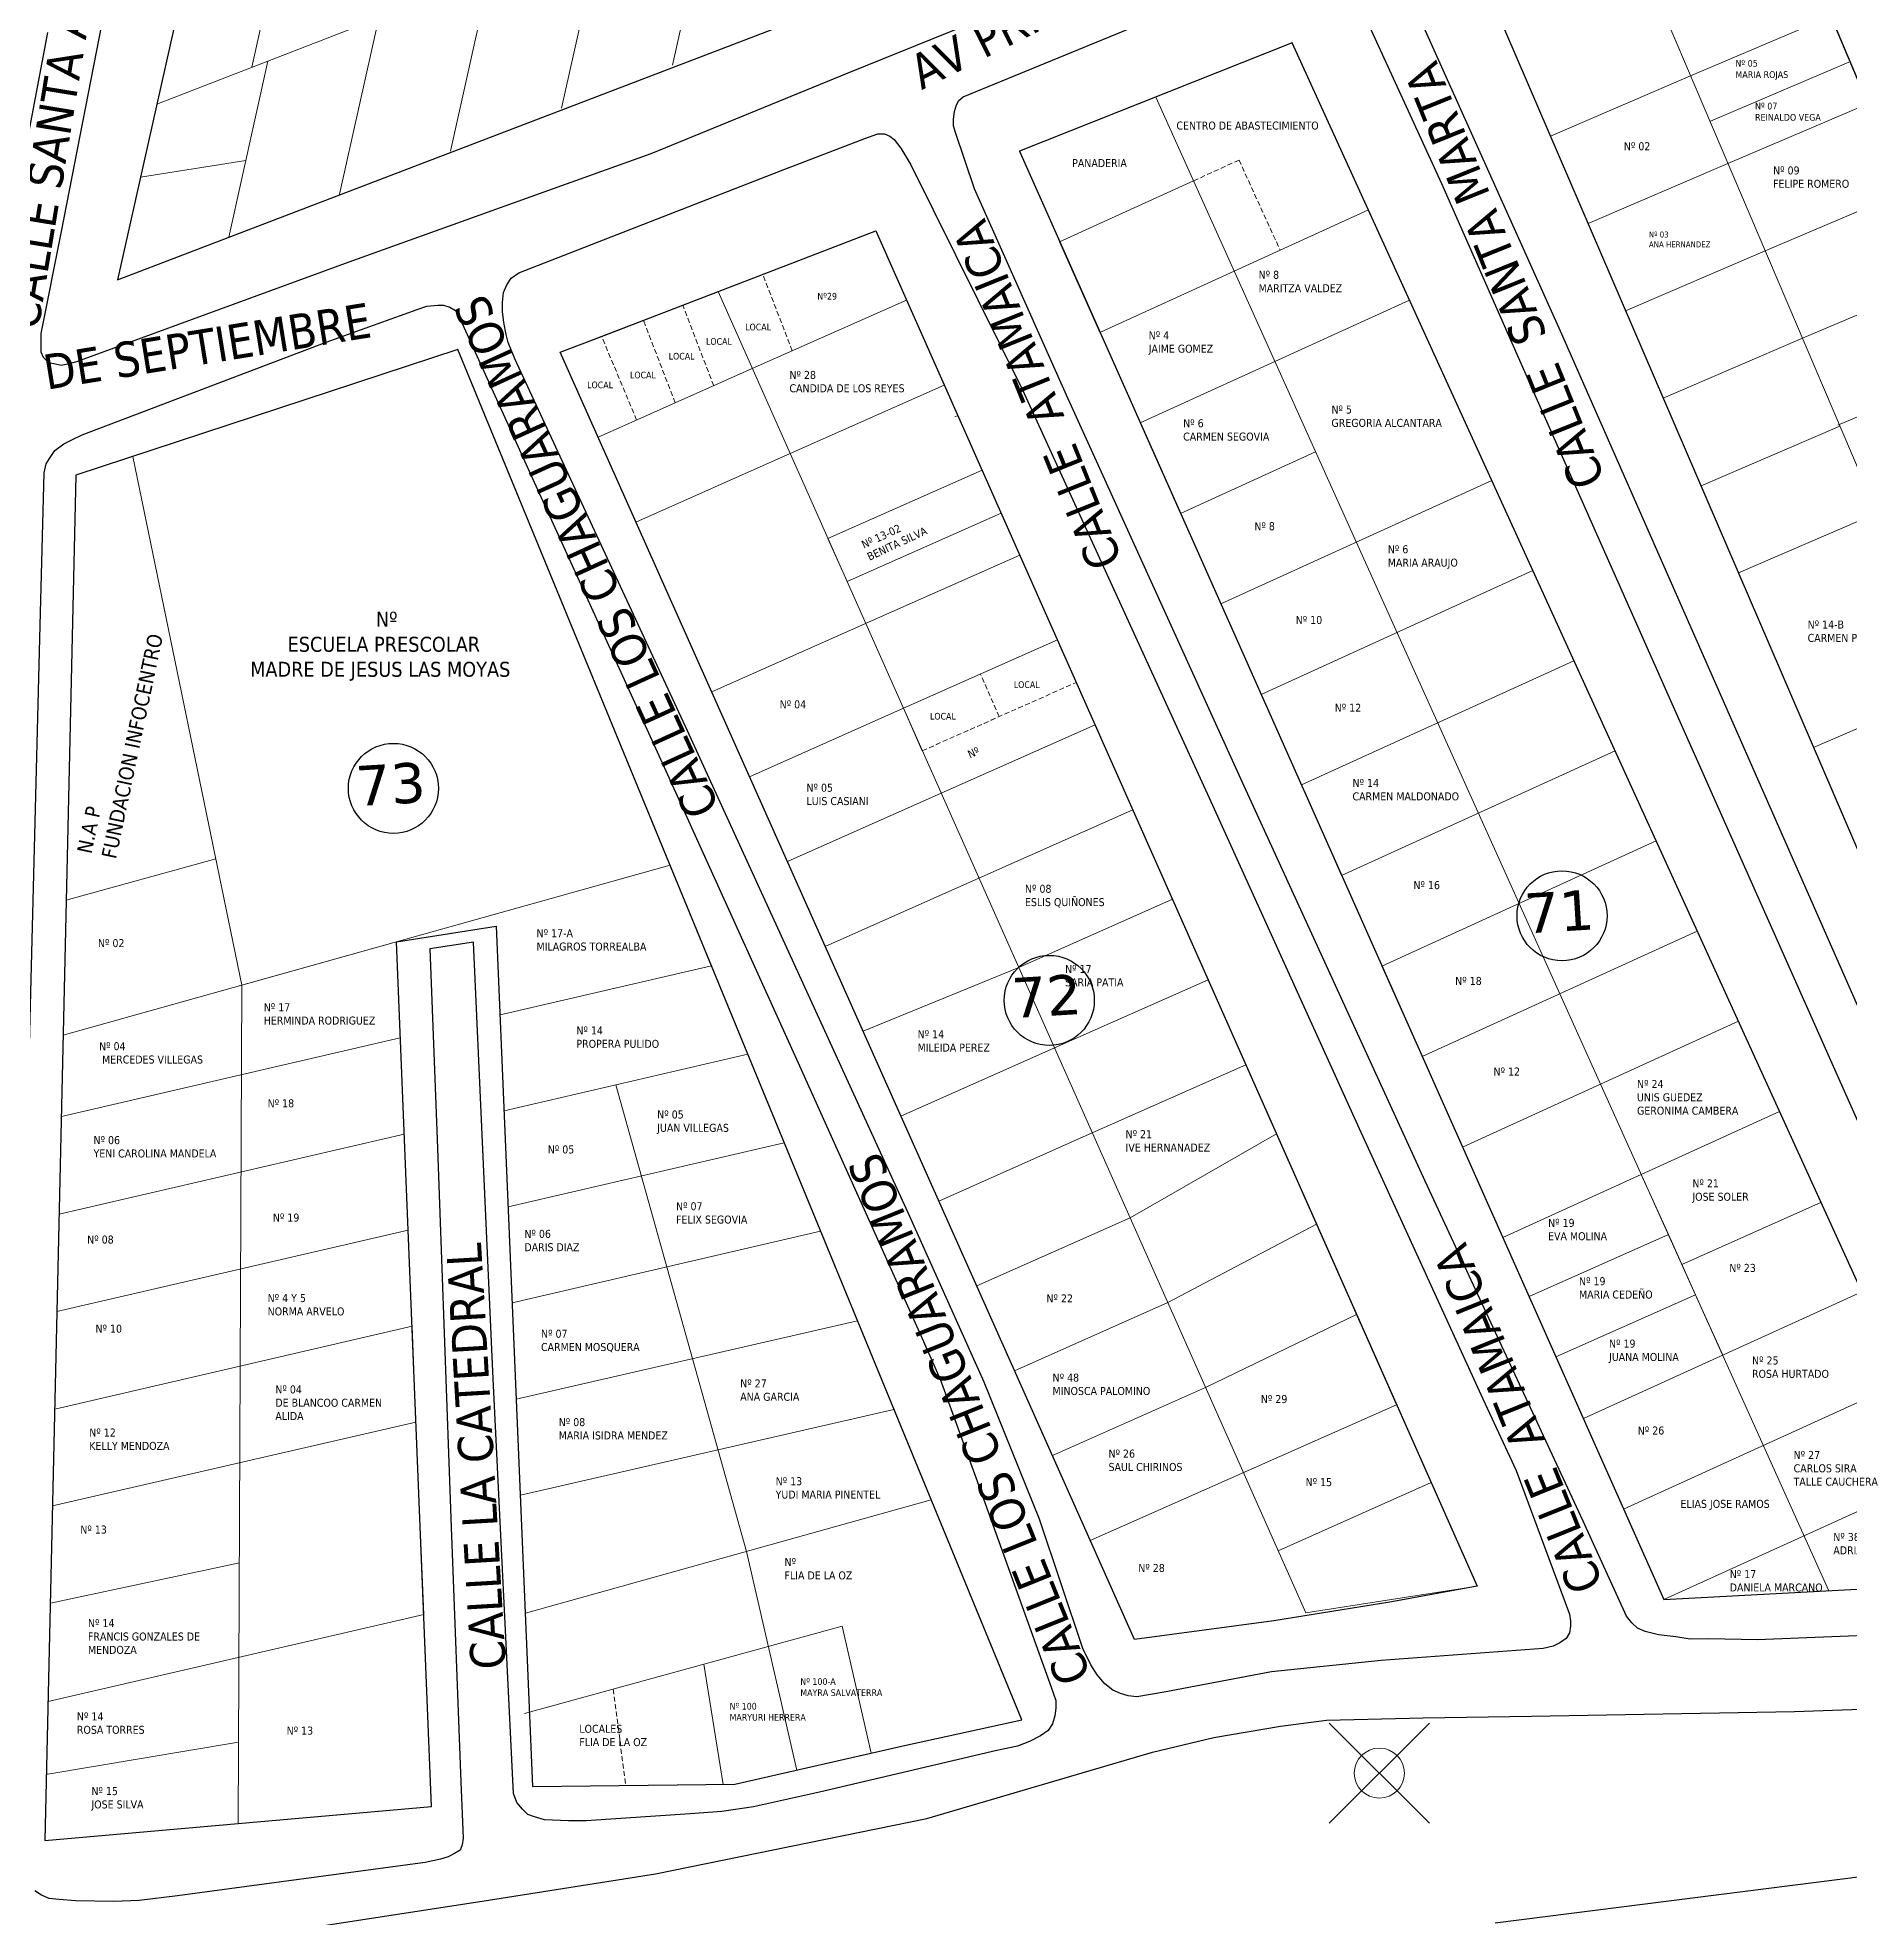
# Model space of a CAD drawing. Header units: metres. Extents: x 2 to 659295185, y -28 to 1124222152.
# Drawn here: x 657511.4 to 657692.5, y 1122568.8 to 1122756.8 of the extents above; entities that cross this region are included whole.
import ezdxf

# ---------------------------------------------------------------- set-up
doc = ezdxf.new("R2010")
doc.units = ezdxf.units.M
doc.header["$MEASUREMENT"] = 0
doc.header["$PDMODE"] = 35
doc.header["$PDSIZE"] = 5
doc.linetypes.add('CCSM_C1_CUERPO CK$0$DASHED', pattern=[0.75, 0.5, -0.25])
doc.linetypes.add('CCSM_C1_CUERPO EL$0$DASHED', pattern=[0.75, 0.5, -0.25])
for name, color, linetype in [('CALLES', 1, 'CONTINUOUS'), ('CERCA', 7, 'CONTINUOUS'), ('Cota', 3, 'CONTINUOUS'), ('MANZANA', 30, 'CONTINUOUS'), ('Numero de manzana', 6, 'CONTINUOUS'), ('Parcelas', 140, 'CONTINUOUS'), ('PUNTO', 3, 'CONTINUOUS')]:
    doc.layers.add(name, color=color, linetype=linetype)
doc.styles.add('ROMAN', font='verdana.ttf')
doc.styles.get("Standard").update_dxf_attribs({"font": 'tahoma.ttf'})

msp = doc.modelspace()

# ---------------------------------------------------------------- linework, layer by layer
at = {"layer": 'CERCA', "lineweight": 0}
for p, q in [((657523.2849, 1122750.1185), (657734.6421, 1122832.1394)), ((657532.794, 1122753.8087), (657536.7069, 1122771.4326)), ((657574.8447, 1122754.0261), (657578.7545, 1122771.6445)), ((657563.7507, 1122749.7209), (657567.6606, 1122767.3393)), ((657552.6568, 1122745.4157), (657556.5667, 1122763.0341)), ((657541.5629, 1122741.1105), (657545.4727, 1122758.7289)), ((657530.4689, 1122736.8053), (657534.3788, 1122754.4237)), ((657521.6494, 1122742.8089), (657532.1815, 1122744.4789))]:
    msp.add_line(p, q, dxfattribs=at)
at = {"layer": 'MANZANA', "lineweight": -2}
for p, q in [((657513.7669, 1122737.3901), (657519.2339, 1122765.5043)), ((657619.3962, 1122764.1746), (657592.3745, 1122753.2168)), ((657619.3962, 1122764.1746), (657592.3745, 1122753.2168)), ((657603.894, 1122750.8373), (657638.8894, 1122765.2544)), ((657603.894, 1122750.8373), (657638.8894, 1122765.2544)), ((657642.4103, 1122762.5049), (657651.7034, 1122742.1991)), ((657642.4103, 1122762.5049), (657651.7034, 1122742.1991)), ((657663.6021, 1122727.4321), (657647.8938, 1122762.425)), ((657663.6021, 1122727.4321), (657647.8938, 1122762.425)), ((657512.3651, 1122757.286), (657510.2212, 1122745.9983)), ((657592.3745, 1122753.2168), (657572.6835, 1122745.1685)), ((657592.3745, 1122753.2168), (657572.6835, 1122745.1685)), ((657603.457, 1122750.4974), (657603.894, 1122750.8373)), ((657603.457, 1122750.4974), (657603.894, 1122750.8373)), ((657602.9127, 1122748.6178), (657603.0199, 1122749.3976)), ((657602.9127, 1122748.6178), (657603.0199, 1122749.3976)), ((657603.0199, 1122749.3976), (657603.2343, 1122750.0575)), ((657603.0199, 1122749.3976), (657603.2343, 1122750.0575)), ((657603.2343, 1122750.0575), (657603.457, 1122750.4974)), ((657603.2343, 1122750.0575), (657603.457, 1122750.4974)), ((657594.0485, 1122746.6982), (657595.3595, 1122747.1481)), ((657594.0485, 1122746.6982), (657595.3595, 1122747.1481)), ((657595.3595, 1122747.1481), (657596.0192, 1122747.1481)), ((657595.3595, 1122747.1481), (657596.0192, 1122747.1481)), ((657596.0192, 1122747.1481), (657596.5634, 1122746.9281)), ((657596.0192, 1122747.1481), (657596.5634, 1122746.9281)), ((657596.5634, 1122746.9281), (657597.0087, 1122746.5982)), ((657596.5634, 1122746.9281), (657597.0087, 1122746.5982)), ((657602.921, 1122747.9579), (657602.9127, 1122748.6178)), ((657602.921, 1122747.9579), (657602.9127, 1122748.6178)), ((657603.1436, 1122747.298), (657602.921, 1122747.9579)), ((657603.1436, 1122747.298), (657602.921, 1122747.9579)), ((657605.0237, 1122741.6592), (657603.1436, 1122747.298)), ((657605.0237, 1122741.6592), (657603.1436, 1122747.298)), ((657572.6835, 1122745.1685), (657560.2158, 1122740.6894)), ((657572.6835, 1122745.1685), (657560.2158, 1122740.6894)), ((657585.6212, 1122743.4588), (657594.0485, 1122746.6982)), ((657585.6212, 1122743.4588), (657594.0485, 1122746.6982)), ((657597.0087, 1122746.5982), (657597.6684, 1122745.7184)), ((657597.0087, 1122746.5982), (657597.6684, 1122745.7184)), ((657597.6684, 1122745.7184), (657598.6579, 1122744.0687)), ((657597.6684, 1122745.7184), (657598.6579, 1122744.0687)), ((657559.4819, 1122733.2709), (657585.6212, 1122743.4588)), ((657559.4819, 1122733.2709), (657585.6212, 1122743.4588)), ((657598.6579, 1122744.0687), (657609.831, 1122721.5533)), ((657598.6579, 1122744.0687), (657609.831, 1122721.5533)), ((657614.2178, 1122721.0234), (657605.0237, 1122741.6592)), ((657614.2178, 1122721.0234), (657605.0237, 1122741.6592)), ((657651.7034, 1122742.1991), (657661.0047, 1122721.1134)), ((657651.7034, 1122742.1991), (657661.0047, 1122721.1134)), ((657560.2158, 1122740.6894), (657542.4872, 1122734.3107)), ((657560.2158, 1122740.6894), (657542.4872, 1122734.3107)), ((657511.7302, 1122727.2021), (657513.7669, 1122737.3901)), ((657511.7302, 1122727.2021), (657513.7669, 1122737.3901)), ((657542.4872, 1122734.3107), (657515.2512, 1122724.3427)), ((657542.4872, 1122734.3107), (657515.2512, 1122724.3427)), ((657557.9564, 1122731.2813), (657558.278, 1122732.0511)), ((657557.9564, 1122731.2813), (657558.278, 1122732.0511)), ((657558.278, 1122732.0511), (657558.715, 1122732.721)), ((657558.278, 1122732.0511), (657558.715, 1122732.721)), ((657558.715, 1122732.721), (657559.4819, 1122733.2709)), ((657558.715, 1122732.721), (657559.4819, 1122733.2709)), ((657549.3065, 1122729.5816), (657550.2878, 1122729.9116)), ((657549.3065, 1122729.5816), (657550.2878, 1122729.9116)), ((657550.2878, 1122729.9116), (657551.3845, 1122730.0315)), ((657550.2878, 1122729.9116), (657551.3845, 1122730.0315)), ((657551.3845, 1122730.0315), (657551.9369, 1122730.0315)), ((657551.3845, 1122730.0315), (657551.9369, 1122730.0315)), ((657551.9369, 1122730.0315), (657552.5883, 1122729.8116)), ((657551.9369, 1122730.0315), (657552.5883, 1122729.8116)), ((657557.8492, 1122730.2815), (657557.9564, 1122731.2813)), ((657557.8492, 1122730.2815), (657557.9564, 1122731.2813)), ((657557.8574, 1122729.4017), (657557.8492, 1122730.2815)), ((657557.8574, 1122729.4017), (657557.8492, 1122730.2815)), ((657540.2278, 1122726.3323), (657549.3065, 1122729.5816)), ((657540.2278, 1122726.3323), (657549.3065, 1122729.5816)), ((657552.5883, 1122729.8116), (657553.1408, 1122729.4817)), ((657552.5883, 1122729.8116), (657553.1408, 1122729.4817)), ((657553.1408, 1122729.4817), (657553.4707, 1122728.9318)), ((657553.1408, 1122729.4817), (657553.4707, 1122728.9318)), ((657553.4707, 1122728.9318), (657561.3289, 1122711.6053)), ((657553.4707, 1122728.9318), (657561.3289, 1122711.6053)), ((657557.9646, 1122728.2919), (657557.8574, 1122729.4017)), ((657557.9646, 1122728.2919), (657557.8574, 1122729.4017)), ((657558.1955, 1122727.0722), (657557.9646, 1122728.2919)), ((657558.1955, 1122727.0722), (657557.9646, 1122728.2919)), ((657511.7384, 1122725.9824), (657511.7302, 1122727.2021)), ((657511.7384, 1122725.9824), (657511.7302, 1122727.2021)), ((657515.8284, 1122717.0442), (657540.2278, 1122726.3323)), ((657515.8284, 1122717.0442), (657540.2278, 1122726.3323)), ((657558.4182, 1122726.3023), (657558.1955, 1122727.0722)), ((657558.4182, 1122726.3023), (657558.1955, 1122727.0722)), ((657559.0778, 1122724.6426), (657558.4182, 1122726.3023)), ((657559.0778, 1122724.6426), (657558.4182, 1122726.3023)), ((657686.2947, 1122675.8826), (657663.6021, 1122727.4321)), ((657686.2947, 1122675.8826), (657663.6021, 1122727.4321)), ((657511.7384, 1122725.3225), (657511.7384, 1122725.9824)), ((657511.7384, 1122725.3225), (657511.7384, 1122725.9824)), ((657511.9611, 1122724.7726), (657511.7384, 1122725.3225)), ((657511.9611, 1122724.7726), (657511.7384, 1122725.3225)), ((657512.2909, 1122724.4427), (657511.9611, 1122724.7726)), ((657512.2909, 1122724.4427), (657511.9611, 1122724.7726)), ((657512.6207, 1122724.2227), (657512.2909, 1122724.4427)), ((657512.6207, 1122724.2227), (657512.2909, 1122724.4427)), ((657515.2512, 1122724.3427), (657514.3771, 1122724.1128)), ((657515.2512, 1122724.3427), (657514.3771, 1122724.1128)), ((657576.3364, 1122687.4502), (657559.0778, 1122724.6426)), ((657576.3364, 1122687.4502), (657559.0778, 1122724.6426)), ((657513.165, 1122724.1128), (657512.6207, 1122724.2227)), ((657513.165, 1122724.1128), (657512.6207, 1122724.2227)), ((657513.7174, 1122724.0028), (657513.165, 1122724.1128)), ((657513.7174, 1122724.0028), (657513.165, 1122724.1128)), ((657514.3771, 1122724.1128), (657513.7174, 1122724.0028)), ((657514.3771, 1122724.1128), (657513.7174, 1122724.0028)), ((657609.831, 1122721.5533), (657628.6398, 1122680.3817)), ((657609.831, 1122721.5533), (657628.6398, 1122680.3817)), ((657631.8062, 1122682.2813), (657614.2178, 1122721.0234)), ((657631.8062, 1122682.2813), (657614.2178, 1122721.0234)), ((657661.0047, 1122721.1134), (657675.2783, 1122688.9999)), ((657661.0047, 1122721.1134), (657675.2783, 1122688.9999)), ((657514.8471, 1122716.5943), (657515.8284, 1122717.0442)), ((657514.8471, 1122716.5943), (657515.8284, 1122717.0442)), ((657512.5548, 1122714.7047), (657513.099, 1122715.4845)), ((657512.5548, 1122714.7047), (657513.099, 1122715.4845)), ((657513.099, 1122715.4845), (657513.9731, 1122716.1544)), ((657513.099, 1122715.4845), (657513.9731, 1122716.1544)), ((657513.9731, 1122716.1544), (657514.8471, 1122716.5943)), ((657513.9731, 1122716.1544), (657514.8471, 1122716.5943)), ((657511.6395, 1122698.0081), (657512.0105, 1122713.265)), ((657511.6395, 1122698.0081), (657512.0105, 1122713.265)), ((657512.0105, 1122713.265), (657512.2249, 1122714.1548)), ((657512.0105, 1122713.265), (657512.2249, 1122714.1548)), ((657512.2249, 1122714.1548), (657512.5548, 1122714.7047)), ((657512.2249, 1122714.1548), (657512.5548, 1122714.7047)), ((657561.3289, 1122711.6053), (657574.1677, 1122683.461)), ((657561.3289, 1122711.6053), (657574.1677, 1122683.461)), ((657510.518, 1122654.7569), (657511.6395, 1122698.0081)), ((657510.518, 1122654.7569), (657511.6395, 1122698.0081)), ((657675.2783, 1122688.9999), (657693.4356, 1122648.1582)), ((657675.2783, 1122688.9999), (657693.4356, 1122648.1582)), ((657598.5754, 1122638.8901), (657576.3364, 1122687.4502)), ((657598.5754, 1122638.8901), (657576.3364, 1122687.4502)), ((657574.1677, 1122683.461), (657587.2209, 1122654.6469)), ((657574.1677, 1122683.461), (657587.2209, 1122654.6469)), ((657650.0625, 1122642.4294), (657631.8062, 1122682.2813)), ((657650.0625, 1122642.4294), (657631.8062, 1122682.2813)), ((657628.6398, 1122680.3817), (657643.4658, 1122647.7083)), ((657628.6398, 1122680.3817), (657643.4658, 1122647.7083)), ((657709.7624, 1122622.5634), (657686.2947, 1122675.8826)), ((657709.7624, 1122622.5634), (657686.2947, 1122675.8826)), ((657554.9549, 1122666.3445), (657550.5764, 1122665.6547)), ((657554.9549, 1122666.3445), (657550.5764, 1122665.6547)), ((657556.9009, 1122622.6634), (657554.9549, 1122666.3445)), ((657556.9009, 1122622.6634), (657554.9549, 1122666.3445)), ((657550.5764, 1122665.6547), (657551.3185, 1122646.6385)), ((657550.5764, 1122665.6547), (657551.3185, 1122646.6385)), ((657587.2209, 1122654.6469), (657599.4, 1122627.6124)), ((657587.2209, 1122654.6469), (657599.4, 1122627.6124)), ((657643.4658, 1122647.7083), (657655.8593, 1122620.6738)), ((657643.4658, 1122647.7083), (657655.8593, 1122620.6738)), ((657551.3185, 1122646.6385), (657552.6955, 1122607.8264)), ((657551.3185, 1122646.6385), (657552.6955, 1122607.8264)), ((657665.8862, 1122608.4363), (657650.0625, 1122642.4294)), ((657665.8862, 1122608.4363), (657650.0625, 1122642.4294)), ((657605.9967, 1122622.3235), (657598.5754, 1122638.8901)), ((657605.9967, 1122622.3235), (657598.5754, 1122638.8901)), ((657599.4, 1122627.6124), (657601.6099, 1122622.6434)), ((657599.4, 1122627.6124), (657601.6099, 1122622.6434)), ((657558.9459, 1122581.2018), (657556.9009, 1122622.6634)), ((657558.9459, 1122581.2018), (657556.9009, 1122622.6634)), ((657601.6099, 1122622.6434), (657605.1556, 1122612.8154)), ((657601.6099, 1122622.6434), (657605.1556, 1122612.8154)), ((657611.5296, 1122608.6363), (657605.9967, 1122622.3235)), ((657611.5296, 1122608.6363), (657605.9967, 1122622.3235)), ((657655.8593, 1122620.6738), (657659.1824, 1122613.4953)), ((657655.8593, 1122620.6738), (657659.1824, 1122613.4953)), ((657659.1824, 1122613.4953), (657664.5009, 1122599.1382)), ((657659.1824, 1122613.4953), (657664.5009, 1122599.1382)), ((657605.1556, 1122612.8154), (657612.7006, 1122591.8297)), ((657605.1556, 1122612.8154), (657612.7006, 1122591.8297)), ((657552.6955, 1122607.8264), (657553.685, 1122582.3916)), ((657552.6955, 1122607.8264), (657553.685, 1122582.3916)), ((657615.867, 1122595.7189), (657611.5296, 1122608.6363)), ((657615.867, 1122595.7189), (657611.5296, 1122608.6363)), ((657670.1988, 1122598.9482), (657665.8862, 1122608.4363)), ((657670.1988, 1122598.9482), (657665.8862, 1122608.4363)), ((657664.5009, 1122599.1382), (657664.6164, 1122598.4783)), ((657664.5009, 1122599.1382), (657664.6164, 1122598.4783)), ((657664.6164, 1122598.4783), (657664.6164, 1122597.9284)), ((657664.6164, 1122598.4783), (657664.6164, 1122597.9284)), ((657670.7513, 1122598.2784), (657670.1988, 1122598.9482)), ((657670.7513, 1122598.2784), (657670.1988, 1122598.9482)), ((657664.1876, 1122596.7087), (657663.5279, 1122596.2588)), ((657664.1876, 1122596.7087), (657663.5279, 1122596.2588)), ((657664.5092, 1122597.2586), (657664.1876, 1122596.7087)), ((657664.5092, 1122597.2586), (657664.1876, 1122596.7087)), ((657664.6164, 1122597.9284), (657664.5092, 1122597.2586)), ((657664.6164, 1122597.9284), (657664.5092, 1122597.2586)), ((657671.3038, 1122597.7285), (657670.7513, 1122598.2784)), ((657671.3038, 1122597.7285), (657670.7513, 1122598.2784)), ((657672.0706, 1122597.4085), (657671.3038, 1122597.7285)), ((657672.0706, 1122597.4085), (657671.3038, 1122597.7285)), ((657673.39, 1122597.0786), (657672.0706, 1122597.4085)), ((657673.39, 1122597.0786), (657672.0706, 1122597.4085)), ((657675.1381, 1122596.8687), (657673.39, 1122597.0786)), ((657675.1381, 1122596.8687), (657673.39, 1122597.0786)), ((657676.5646, 1122596.6487), (657675.1381, 1122596.8687)), ((657676.5646, 1122596.6487), (657675.1381, 1122596.8687)), ((657678.4282, 1122596.6587), (657676.5646, 1122596.6487)), ((657678.4282, 1122596.6587), (657676.5646, 1122596.6487)), ((657683.252, 1122596.5687), (657678.4282, 1122596.6587)), ((657683.252, 1122596.5687), (657678.4282, 1122596.6587)), ((657708.1215, 1122597.5685), (657683.252, 1122596.5687)), ((657708.1215, 1122597.5685), (657683.252, 1122596.5687)), ((657616.6421, 1122594.0592), (657615.867, 1122595.7189)), ((657616.6421, 1122594.0592), (657615.867, 1122595.7189)), ((657661.887, 1122595.6989), (657645.6757, 1122594.5191)), ((657661.887, 1122595.6989), (657645.6757, 1122594.5191)), ((657662.8765, 1122595.9288), (657661.887, 1122595.6989)), ((657662.8765, 1122595.9288), (657661.887, 1122595.6989)), ((657663.5279, 1122596.2588), (657662.8765, 1122595.9288)), ((657663.5279, 1122596.2588), (657662.8765, 1122595.9288)), ((657617.3017, 1122593.0694), (657616.6421, 1122594.0592)), ((657617.3017, 1122593.0694), (657616.6421, 1122594.0592)), ((657618.0686, 1122592.1896), (657617.3017, 1122593.0694)), ((657618.0686, 1122592.1896), (657617.3017, 1122593.0694)), ((657634.7252, 1122593.3694), (657623.9891, 1122591.3298)), ((657634.7252, 1122593.3694), (657623.9891, 1122591.3298)), ((657645.6757, 1122594.5191), (657634.7252, 1122593.3694)), ((657645.6757, 1122594.5191), (657634.7252, 1122593.3694)), ((657612.7006, 1122591.8297), (657613.1458, 1122590.5099)), ((657612.7006, 1122591.8297), (657613.1458, 1122590.5099)), ((657618.8437, 1122591.5297), (657618.0686, 1122592.1896)), ((657618.8437, 1122591.5297), (657618.0686, 1122592.1896)), ((657619.6106, 1122591.1998), (657618.8437, 1122591.5297)), ((657619.6106, 1122591.1998), (657618.8437, 1122591.5297)), ((657620.3774, 1122590.9799), (657619.6106, 1122591.1998)), ((657620.3774, 1122590.9799), (657619.6106, 1122591.1998)), ((657621.2515, 1122590.8799), (657620.3774, 1122590.9799)), ((657621.2515, 1122590.8799), (657620.3774, 1122590.9799)), ((657623.9891, 1122591.3298), (657621.2515, 1122590.8799)), ((657623.9891, 1122591.3298), (657621.2515, 1122590.8799)), ((657687.0121, 1122589.4002), (657727.1116, 1122590.7899)), ((657687.0121, 1122589.4002), (657727.1116, 1122590.7899)), ((657613.0469, 1122588.9603), (657612.8325, 1122588.1804)), ((657613.0469, 1122588.9603), (657612.8325, 1122588.1804)), ((657613.1541, 1122589.7301), (657613.0469, 1122588.9603)), ((657613.1541, 1122589.7301), (657613.0469, 1122588.9603)), ((657613.1458, 1122590.5099), (657613.1541, 1122589.7301)), ((657613.1458, 1122590.5099), (657613.1541, 1122589.7301)), ((657649.8646, 1122588.7903), (657660.7161, 1122588.9503)), ((657649.8646, 1122588.7903), (657660.7161, 1122588.9503)), ((657660.7161, 1122588.9503), (657687.0121, 1122589.4002)), ((657660.7161, 1122588.9503), (657687.0121, 1122589.4002)), ((657612.3955, 1122587.5206), (657611.6286, 1122586.9607)), ((657612.3955, 1122587.5206), (657611.6286, 1122586.9607)), ((657612.8325, 1122588.1804), (657612.3955, 1122587.5206)), ((657612.8325, 1122588.1804), (657612.3955, 1122587.5206)), ((657628.9449, 1122586.8207), (657635.624, 1122587.9505)), ((657628.9449, 1122586.8207), (657635.624, 1122587.9505)), ((657635.624, 1122587.9505), (657640.2252, 1122588.5304)), ((657635.624, 1122587.9505), (657640.2252, 1122588.5304)), ((657640.2252, 1122588.5304), (657649.8646, 1122588.7903)), ((657640.2252, 1122588.5304), (657649.8646, 1122588.7903)), ((657607.25, 1122585.501), (657589.5215, 1122581.3318)), ((657607.25, 1122585.501), (657589.5215, 1122581.3318)), ((657600.2741, 1122578.7223), (657622.81, 1122585.351)), ((657600.2741, 1122578.7223), (657622.81, 1122585.351)), ((657609.3362, 1122585.9509), (657607.25, 1122585.501)), ((657609.3362, 1122585.9509), (657607.25, 1122585.501)), ((657610.5401, 1122586.4008), (657609.3362, 1122585.9509)), ((657610.5401, 1122586.4008), (657609.3362, 1122585.9509)), ((657611.6286, 1122586.9607), (657610.5401, 1122586.4008)), ((657611.6286, 1122586.9607), (657610.5401, 1122586.4008)), ((657622.81, 1122585.351), (657628.9449, 1122586.8207)), ((657622.81, 1122585.351), (657628.9449, 1122586.8207)), ((657553.685, 1122582.3916), (657553.9242, 1122576.7527)), ((657553.685, 1122582.3916), (657553.9242, 1122576.7527)), ((657559.284, 1122580.312), (657558.9459, 1122581.2018)), ((657559.284, 1122580.312), (657558.9459, 1122581.2018)), ((657559.8282, 1122579.6522), (657559.284, 1122580.312)), ((657559.8282, 1122579.6522), (657559.284, 1122580.312)), ((657560.3807, 1122579.1023), (657559.8282, 1122579.6522)), ((657560.3807, 1122579.1023), (657559.8282, 1122579.6522)), ((657582.9495, 1122579.8621), (657579.7749, 1122579.4122)), ((657582.9495, 1122579.8621), (657579.7749, 1122579.4122)), ((657589.5215, 1122581.3318), (657582.9495, 1122579.8621)), ((657589.5215, 1122581.3318), (657582.9495, 1122579.8621)), ((657561.0403, 1122578.8823), (657560.3807, 1122579.1023)), ((657561.0403, 1122578.8823), (657560.3807, 1122579.1023)), ((657562.0298, 1122578.5624), (657561.0403, 1122578.8823)), ((657562.0298, 1122578.5624), (657561.0403, 1122578.8823)), ((657564.4376, 1122578.4624), (657562.0298, 1122578.5624)), ((657564.4376, 1122578.4624), (657562.0298, 1122578.5624)), ((657566.194, 1122578.4624), (657564.4376, 1122578.4624)), ((657566.194, 1122578.4624), (657564.4376, 1122578.4624)), ((657576.6002, 1122579.1723), (657566.194, 1122578.4624)), ((657576.6002, 1122579.1723), (657566.194, 1122578.4624)), ((657573.1205, 1122573.1835), (657600.2741, 1122578.7223)), ((657573.1205, 1122573.1835), (657600.2741, 1122578.7223)), ((657579.7749, 1122579.4122), (657576.6002, 1122579.1723)), ((657579.7749, 1122579.4122), (657576.6002, 1122579.1723)), ((657553.817, 1122576.0929), (657553.6026, 1122575.533)), ((657553.817, 1122576.0929), (657553.6026, 1122575.533)), ((657553.9242, 1122576.7527), (657553.817, 1122576.0929)), ((657553.9242, 1122576.7527), (657553.817, 1122576.0929)), ((657550.1063, 1122574.3032), (657525.3523, 1122570.9839)), ((657550.1063, 1122574.3032), (657525.3523, 1122570.9839)), ((657551.6318, 1122574.6432), (657550.1063, 1122574.3032)), ((657551.6318, 1122574.6432), (657550.1063, 1122574.3032)), ((657552.3987, 1122574.8631), (657551.6318, 1122574.6432)), ((657552.3987, 1122574.8631), (657551.6318, 1122574.6432)), ((657553.0584, 1122575.2031), (657552.3987, 1122574.8631)), ((657553.0584, 1122575.2031), (657552.3987, 1122574.8631)), ((657553.6026, 1122575.533), (657553.0584, 1122575.2031)), ((657553.6026, 1122575.533), (657553.0584, 1122575.2031)), ((657555.8207, 1122570.454), (657573.1205, 1122573.1835)), ((657701.3269, 1122573.8633), (657657.0797, 1122568.2545)), ((657511.7632, 1122571.0339), (657511.1035, 1122571.4738)), ((657512.53, 1122570.704), (657511.7632, 1122571.0339)), ((657513.5195, 1122570.604), (657512.53, 1122570.704)), ((657515.1605, 1122570.494), (657513.5195, 1122570.604)), ((657513.5525, 1122563.9654), (657555.8207, 1122570.454)), ((657519.003, 1122570.404), (657515.1605, 1122570.494)), ((657521.518, 1122570.524), (657519.003, 1122570.404)), ((657525.3523, 1122570.9839), (657521.518, 1122570.524))]:
    msp.add_line(p, q, dxfattribs=at)
at = {"layer": 'Numero de manzana', "lineweight": -2}
for centre in [(657546.9363, 1122681.7092), (657663.7602, 1122668.9681), (657612.5037, 1122660.5114)]:
    msp.add_circle(centre, 4.5001, dxfattribs=at)
at = {"layer": 'Parcelas', "lineweight": 0}
for p, q in [((657749.7568, 1122618.8171), (657683.2622, 1122776.4307)), ((657740.2067, 1122603.7073), (657669.1313, 1122770.5076)), ((657690.6505, 1122758.9181), (657676.6177, 1122752.9386)), ((657636.7824, 1122756.2634), (657701.9384, 1122613.3569)), ((657692.4276, 1122754.3095), (657678.6141, 1122748.4234)), ((657676.6177, 1122752.9386), (657662.6069, 1122746.9091)), ((657609.5103, 1122745.4034), (657623.1464, 1122750.8334)), ((657690.4468, 1122601.4816), (657623.1464, 1122750.8334)), ((657694.3446, 1122750.1618), (657680.3431, 1122744.1956)), ((657609.5103, 1122745.4034), (657673.9455, 1122600.5939)), ((657680.3431, 1122744.1956), (657666.3636, 1122738.1796)), ((657613.5375, 1122736.3528), (657626.9217, 1122742.4551)), ((657626.9217, 1122742.4551), (657622.4603, 1122740.421)), ((657666.3636, 1122738.1796), (657664.6836, 1122742.0835)), ((657698.0388, 1122741.4055), (657684.0686, 1122735.4526)), ((657644.4069, 1122739.5405), (657617.5647, 1122727.3022)), ((657622.4603, 1122740.421), (657617.9989, 1122738.3869)), ((657648.5163, 1122730.5274), (657644.4069, 1122739.5405)), ((657647.2239, 1122620.0859), (657595.1717, 1122737.4457)), ((657617.9989, 1122738.3869), (657613.5375, 1122736.3528)), ((657617.5647, 1122727.3022), (657613.5375, 1122736.3528)), ((657684.0686, 1122735.4526), (657670.1203, 1122729.4501)), ((657701.7329, 1122732.6492), (657687.7941, 1122726.7097)), ((657563.6121, 1122725.3077), (657579.3919, 1122731.3767)), ((657638.1448, 1122599.2766), (657579.3919, 1122731.3767)), ((657582.8154, 1122723.6792), (657598.2428, 1122730.5216)), ((657621.5919, 1122718.2516), (657648.5163, 1122730.5274)), ((657687.7941, 1122726.7097), (657673.877, 1122720.7206)), ((657563.6121, 1122725.3077), (657616.6048, 1122606.5056)), ((657616.6048, 1122606.5056), (657563.6121, 1122725.3077)), ((657567.3973, 1122716.8218), (657582.8154, 1122723.6792)), ((657705.1462, 1122723.9066), (657691.3326, 1122718.0205)), ((657586.5914, 1122715.1892), (657602.01, 1122722.0278)), ((657656.7351, 1122712.5011), (657652.6257, 1122721.5142)), ((657603.0723, 1122718.8523), (657603.3615, 1122718.9806)), ((657625.6191, 1122709.201), (657621.5919, 1122718.2516)), ((657691.5407, 1122717.917), (657677.6551, 1122711.9414)), ((657515.1974, 1122713.0219), (657520.8965, 1122714.898)), ((657520.8965, 1122714.898), (657531.7935, 1122662.0353)), ((657571.1825, 1122708.336), (657586.5914, 1122715.1892)), ((657639.1306, 1122715.3614), (657625.6191, 1122709.201)), ((657590.3745, 1122706.6834), (657605.7843, 1122713.5181)), ((657629.6463, 1122700.1504), (657656.7351, 1122712.5011)), ((657592.2845, 1122702.389), (657607.6898, 1122709.2217)), ((657695.245, 1122709.2237), (657681.3904, 1122703.2615)), ((657590.3745, 1122706.6834), (657592.2845, 1122702.389)), ((657594.1434, 1122698.2093), (657609.5445, 1122705.0401)), ((657660.8445, 1122703.488), (657633.6735, 1122691.0998)), ((657664.9539, 1122694.4749), (657660.8445, 1122703.488)), ((657681.3904, 1122703.2615), (657683.268, 1122698.8984)), ((657633.6735, 1122691.0998), (657629.6463, 1122700.1504)), ((657578.7529, 1122691.3642), (657594.1434, 1122698.2093)), ((657597.9194, 1122689.7194), (657613.3117, 1122696.5463)), ((657637.7007, 1122682.0492), (657664.9539, 1122694.4749)), ((657702.6959, 1122691.7378), (657688.9038, 1122685.8025)), ((657582.5381, 1122682.8784), (657597.9194, 1122689.7194)), ((657597.9194, 1122689.7194), (657599.8047, 1122685.4687)), ((657601.6954, 1122681.2294), (657617.079, 1122688.0524)), ((657669.0633, 1122685.4618), (657641.7279, 1122672.9986)), ((657673.1727, 1122676.4487), (657669.0633, 1122685.4618)), ((657586.3233, 1122674.3925), (657601.6954, 1122681.2294)), ((657641.7279, 1122672.9986), (657637.7007, 1122682.0492)), ((657605.4714, 1122672.7395), (657620.8462, 1122679.5586)), ((657645.7551, 1122663.9481), (657673.1727, 1122676.4487)), ((657513.929, 1122657.0332), (657574.5875, 1122674.0179)), ((657529.1929, 1122674.6515), (657514.2349, 1122670.5356)), ((657590.1085, 1122665.9066), (657605.4714, 1122672.7395)), ((657609.4428, 1122663.8102), (657624.8084, 1122670.6253)), ((657547.2318, 1122666.3581), (657513.929, 1122657.0332)), ((657547.2318, 1122666.3581), (657531.7935, 1122662.0353)), ((657547.2318, 1122666.3581), (657550.7522, 1122579.9037)), ((657547.623, 1122656.7521), (657547.2318, 1122666.3581)), ((657677.2821, 1122667.4356), (657649.7823, 1122654.8975)), ((657681.3915, 1122658.4225), (657677.2821, 1122667.4356)), ((657557.5979, 1122659.0686), (657578.7209, 1122663.9739)), ((657578.7209, 1122663.9739), (657582.3634, 1122655.1229)), ((657593.8937, 1122657.4208), (657609.4428, 1122663.8102)), ((657613.0234, 1122655.7595), (657628.3807, 1122662.5709)), ((657649.7823, 1122654.8975), (657645.7551, 1122663.9481)), ((657513.7444, 1122648.8845), (657547.623, 1122656.7521)), ((657653.8095, 1122645.8469), (657681.3915, 1122658.4225)), ((657582.3634, 1122655.1229), (657558.0036, 1122649.4659)), ((657597.6789, 1122648.9349), (657613.0234, 1122655.7595)), ((657616.7994, 1122647.2696), (657632.1479, 1122654.0771)), ((657569.1867, 1122652.0629), (657582.2469, 1122605.4198)), ((657558.0036, 1122649.4659), (657558.4093, 1122639.8632)), ((657685.5009, 1122649.4093), (657657.8367, 1122636.7963)), ((657689.6102, 1122640.3962), (657685.5009, 1122649.4093)), ((657513.5235, 1122639.1363), (657513.7444, 1122648.8845)), ((657601.464, 1122640.449), (657616.7994, 1122647.2696)), ((657548.0141, 1122647.146), (657513.5235, 1122639.1363)), ((657548.4053, 1122637.54), (657548.0141, 1122647.146)), ((657558.4093, 1122639.8632), (657586.0058, 1122646.2719)), ((657586.0058, 1122646.2719), (657589.6483, 1122637.4209)), ((657635.2119, 1122647.169), (657620.5754, 1122638.7796)), ((657657.8367, 1122636.7963), (657653.8095, 1122645.8469)), ((657671.6877, 1122643.1114), (657674.4007, 1122637.0906)), ((657689.6904, 1122640.3287), (657675.7262, 1122634.1152)), ((657605.2492, 1122631.9632), (657620.5754, 1122638.7796)), ((657639.2159, 1122638.1413), (657624.3514, 1122630.2897)), ((657513.3027, 1122629.3881), (657548.4053, 1122637.54)), ((657589.6483, 1122637.4209), (657558.815, 1122630.2605)), ((657674.4007, 1122637.0906), (657660.4649, 1122630.8897)), ((657674.4007, 1122637.0906), (657677.1138, 1122631.0698)), ((657558.815, 1122630.2605), (657559.2216, 1122620.6343)), ((657609.0344, 1122623.4773), (657624.3514, 1122630.2897)), ((657624.3514, 1122630.2897), (657624.3514, 1122630.2897)), ((657677.1138, 1122631.0698), (657663.1496, 1122624.8562)), ((657693.7196, 1122631.3831), (657665.8911, 1122618.6951)), ((657677.1138, 1122631.0698), (657679.8269, 1122625.0489)), ((657513.0818, 1122619.64), (657513.3027, 1122629.3881)), ((657559.2216, 1122620.6343), (657593.33, 1122628.4743)), ((657593.33, 1122628.4743), (657600.6922, 1122610.5846)), ((657643.2199, 1122629.1136), (657628.1274, 1122621.7997)), ((657548.7964, 1122627.9339), (657513.0818, 1122619.64)), ((657549.1876, 1122618.3279), (657548.7964, 1122627.9339)), ((657665.8911, 1122618.6951), (657661.8639, 1122627.7457)), ((657612.8196, 1122614.9914), (657628.1274, 1122621.7997)), ((657669.9183, 1122609.6445), (657697.829, 1122622.37)), ((657559.6273, 1122611.0316), (657596.9754, 1122619.6163)), ((657616.6048, 1122606.5056), (657647.2239, 1122620.0859)), ((657512.863, 1122609.9784), (657549.1876, 1122618.3279)), ((657673.9455, 1122600.5939), (657701.9384, 1122613.3569)), ((657650.6808, 1122612.2919), (657635.3823, 1122605.4877)), ((657512.6422, 1122600.2317), (657512.863, 1122609.9784)), ((657600.6922, 1122610.5846), (657560.126, 1122599.2259)), ((657549.9699, 1122599.1158), (657549.5788, 1122608.7218)), ((657531.5419, 1122604.2661), (657512.6422, 1122600.2317)), ((657582.2469, 1122605.4198), (657587.2498, 1122583.5511)), ((657655.2692, 1122601.9465), (657638.1448, 1122599.2766)), ((657673.9455, 1122600.5939), (657690.4468, 1122601.4816)), ((657549.9699, 1122599.1158), (657512.4193, 1122590.3954)), ((657512.4193, 1122590.3954), (657549.9699, 1122599.1158)), ((657591.7883, 1122597.9466), (657560.0528, 1122589.1976)), ((657591.7883, 1122597.9466), (657594.692, 1122585.2536)), ((657577.959, 1122594.1341), (657579.899, 1122582.1258)), ((657531.4638, 1122586.3365), (657512.1985, 1122583.1015))]:
    msp.add_line(p, q, dxfattribs=at)
at = {"layer": 'Parcelas', "linetype": 'CCSM_C1_CUERPO CK$0$DASHED', "lineweight": 0}
for p, q in [((657626.9217, 1122742.4551), (657631.4712, 1122744.5293)), ((657631.4712, 1122744.5293), (657635.5806, 1122735.5162)), ((657586.8065, 1122725.4446), (657583.8635, 1122733.0965)), ((657578.9609, 1122721.9649), (657575.863, 1122730.0195)), ((657575.1064, 1122720.2505), (657571.9308, 1122728.5071)), ((657571.2518, 1122718.5362), (657567.7483, 1122726.8985)), ((657599.8047, 1122685.4687), (657615.197, 1122692.2956)), ((657607.5014, 1122688.8824), (657605.6161, 1122693.1331)), ((657599.8091, 1122685.4706), (657607.5014, 1122688.8824))]:
    msp.add_line(p, q, dxfattribs=at)
at = {"layer": 'Parcelas', "linetype": 'CCSM_C1_CUERPO EL$0$DASHED', "lineweight": 0}
msp.add_line((657568.89, 1122591.6339), (657570.1807, 1122582.0174), dxfattribs=at)
at = {"layer": 'Parcelas', "lineweight": -3}
for points in [[(657527.2171, 1122767.6931), (657519.3547, 1122732.5528), (657741.8799, 1122817.6937), (657727.4077, 1122846.5784), (657527.2171, 1122767.6931)], [(657683.2622, 1122776.4307), (657655.0004, 1122764.5845), (657724.5735, 1122602.9158), (657755.7983, 1122604.4967), (657683.2622, 1122776.4307)], [(657683.2622, 1122776.4307), (657655.0004, 1122764.5845), (657724.5735, 1122602.9158), (657755.7983, 1122604.4967), (657683.2622, 1122776.4307)], [(657636.7824, 1122756.2634), (657609.5103, 1122745.4034), (657673.9455, 1122600.5939), (657706.9481, 1122602.3692), (657636.7824, 1122756.2634)], [(657636.7824, 1122756.2634), (657609.5103, 1122745.4034), (657673.9455, 1122600.5939), (657706.9481, 1122602.3692), (657636.7824, 1122756.2634)], [(657567.7483, 1122726.8985), (657595.1717, 1122737.4457), (657655.2692, 1122601.9465), (657646.5451, 1122600.3319), (657634.9618, 1122598.4693), (657621.0203, 1122596.6067), (657563.6121, 1122725.3077), (657567.7483, 1122726.8985)], [(657567.7483, 1122726.8985), (657595.1717, 1122737.4457), (657655.2692, 1122601.9465), (657646.5451, 1122600.3319), (657634.9618, 1122598.4693), (657621.0203, 1122596.6067), (657563.6121, 1122725.3077), (657567.7483, 1122726.8985)]]:
    msp.add_lwpolyline(points, dxfattribs=at)
msp.add_lwpolyline([(657512.1045, 1122576.4992), (657550.7522, 1122579.9037), (657547.2318, 1122666.3581), (657557.2238, 1122667.9243), (657560.8574, 1122581.9135), (657581.0767, 1122582.1389), (657598.0254, 1122586.0162), (657609.7548, 1122588.5627), (657553.3655, 1122725.5864), (657515.1974, 1122713.0219)], close=True, dxfattribs=at)
at = {"layer": 'Parcelas', "lineweight": 0}
msp.add_lwpolyline([(657512.1045, 1122576.4992), (657531.4284, 1122578.2015), (657531.7935, 1122662.0353)], dxfattribs=at)
at = {"layer": 'PUNTO', "lineweight": 0}
msp.add_point((657645.4977, 1122583.2502), dxfattribs=at)

# ---------------------------------------------------------------- texts
at = {"layer": 'CALLES', "color": 0}
for s, rotation, p in [('AV PRINCIPAL, 23 DE SEPTIEMBRE', 26.689757, (657599.7357, 1122751.5071)), ('AV PRINCIPAL, 23 DE SEPTIEMBRE', 26.689757, (657599.7357, 1122751.5071)), ('CALLE SANTA ANA', 80.690715, (657511.4191, 1122727.4395)), ('CALLE  SANTA MARTA', 111.955417, (657668.1132, 1122712.5591)), ('CALLE  SANTA MARTA', 111.955417, (657668.1132, 1122712.5591)), ('CALLE  ATAMAICA', 111.955417, (657619.8506, 1122704.4821)), ('CALLE  ATAMAICA', 111.955417, (657619.8506, 1122704.4821)), ('AV PRINCIPAL, 23 DE SEPTIEMBRE', 9.199655, (657475.2307, 1122715.5606)), ('AV PRINCIPAL, 23 DE SEPTIEMBRE', 9.199655, (657475.2307, 1122715.5606)), ('CALLE LOS CHAGUARAMOS', 114.529442, (657579.5907, 1122679.7644)), ('CALLE LOS CHAGUARAMOS', 114.529442, (657579.5907, 1122679.7644)), ('CALLE LOS CHAGUARAMOS', 111.955417, (657616.7216, 1122592.9649)), ('CALLE LOS CHAGUARAMOS', 111.955417, (657616.7216, 1122592.9649)), ('CALLE LA CATEDRAL', 93.356127, (657558.192, 1122593.7213)), ('CALLE LA CATEDRAL', 93.356127, (657558.192, 1122593.7213)), ('CALLE  ATAMAICA', 111.955417, (657667.9178, 1122602.1118)), ('CALLE  ATAMAICA', 111.955417, (657667.9178, 1122602.1118))]:
    msp.add_text(s, height=3.5001, rotation=rotation, dxfattribs=at).set_placement(p)
at = {"layer": 'Cota', "lineweight": 0, "attachment_point": 1}
for s, width, heights, insert, char_height in [('Nº 05\\PMARIA ROJAS ', 11.674994, [0], (657681.0928, 1122754.5414), 0.674813), ('Nº 07\\PREINALDO VEGA ', 11.674994, [0], (657683.0551, 1122750.2644), 0.674813), ('CENTRO DE ABASTECIMIENTO', 16.32376, [0], (657625.2122, 1122748.3792), 0.8), ('Nº 02', 12.315224, [0], (657669.9419, 1122746.3114), 0.8), ('PANADERIA', 12.315224, [0], (657614.7896, 1122744.6274), 0.8), ('Nº 09\\PFELIPE ROMERO', 11.674994, [0], (657684.8556, 1122743.8947), 0.8), ('Nº 03\\PANA HERNANDEZ', 12.315224, [0], (657672.4475, 1122737.3822), 0.593959), ('Nº 8\\PMARITZA VALDEZ', 15.834853, [2.1874], (657633.4255, 1122733.4548), 0.8), (' \\PNº29', 17.52809, [0], (657589.3179, 1122732.3616), 0.66716), (' \\PLOCAL', 17.52809, [0], (657582.1007, 1122729.2803), 0.66716), (' \\PLOCAL', 17.52809, [0], (657578.1856, 1122727.838), 0.66716), (' \\PLOCAL', 17.52809, [0], (657574.4536, 1122726.3674), 0.66716), (' \\PLOCAL', 17.52809, [0], (657566.3047, 1122723.4946), 0.66716), (' \\PLOCAL', 17.52809, [0], (657570.5846, 1122724.4864), 0.66716), ('Nº 28\\PCANDIDA DE LOS REYES', 12.315224, [0], (657586.529, 1122723.4462), 0.8), ('Nº 6\\PCARMEN SEGOVIA', 14.672545, [0], (657625.8852, 1122718.6151), 0.8), ('Nº 5\\PGREGORIA ALCANTARA', 16.603854, [0], (657640.7088, 1122719.9863), 0.8), ('Nº 8', 14.672545, [0], (657633.0016, 1122708.3213), 0.8), ('Nº 6\\PMARIA ARAUJO', 14.160576, [0], (657646.343, 1122706.0146), 0.8), ('\\pi12.978;Nº \\P\\pi4.1503;ESCUELA PRESCOLAR\\P\\pi0.40588;MADRE DE JESUS LAS MOYAS', 28.113968, [0], (657532.2048, 1122699.3675), 1.5), ('Nº 10', 14.672545, [0], (657637.1351, 1122698.946), 0.8), ('Nº 14-B\\PCARMEN PEROZO', 12.315224, [0], (657688.3114, 1122698.4874), 0.8), (' \\PLOCAL', 17.52809, [0], (657608.9547, 1122693.5288), 0.66716), ('Nº 04', 11.674994, [0], (657585.5468, 1122690.511), 0.8), (' \\PLOCAL', 17.52809, [0], (657600.5756, 1122690.367), 0.66716), ('Nº 12', 14.672545, [0], (657641.0329, 1122690.1714), 0.8), ('Nº 05\\PLUIS CASIANI', 11.674994, [0], (657588.2287, 1122682.1743), 0.8), ('Nº 14\\PCARMEN MALDONADO', 14.672545, [0], (657642.8145, 1122682.6438), 0.8), ('Nº 08\\PESLIS QUIÑONES', 11.674994, [0], (657610.0703, 1122672.0698), 0.8), ('Nº 16', 14.672545, [0], (657648.9053, 1122672.4312), 0.8), ('Nº 02', 11.674994, [0], (657517.3989, 1122666.6374), 0.8), ('Nº 17-A\\PMILAGROS TORREALBA', 11.674994, [0], (657561.247, 1122667.6264), 0.8), ('Nº 17\\PSARIA PATIA', 11.674994, [0], (657614.081, 1122664.0507), 0.8), ('Nº 18', 14.672545, [0], (657653.0824, 1122662.8543), 0.8), ('Nº 17\\PHERMINDA RODRIGUEZ', 11.674994, [0], (657533.9707, 1122660.228), 0.8), ('Nº 14\\PPROPERA PULIDO', 11.674994, [0], (657565.2301, 1122657.9011), 0.8), ('Nº 14\\PMILEIDA PEREZ', 11.674994, [0], (657599.3366, 1122657.5249), 0.8), ('Nº 04\\P MERCEDES VILLEGAS', 11.674994, [0], (657517.5106, 1122656.3312), 0.8), ('Nº 12', 14.672545, [0], (657656.9128, 1122653.7957), 0.8), ('Nº 24\\PUNIS GUEDEZ\\PGERONIMA CAMBERA', 12.315224, [0], (657671.2533, 1122652.5521), 0.8), ('Nº 18', 11.674994, [0], (657534.3606, 1122650.621), 0.8), ('Nº 05\\PJUAN VILLEGAS', 11.674994, [0], (657573.3069, 1122649.502), 0.8), ('Nº 21\\PIVE HERNANADEZ', 11.674994, [0], (657620.1284, 1122647.5308), 0.8), ('Nº 06\\PYENI CAROLINA MANDELA', 11.674994, [0], (657516.9573, 1122646.9374), 0.8), ('Nº 05', 11.674994, [0], (657562.3637, 1122646.0076), 0.8), ('Nº 21\\PJOSE SOLER', 12.315224, [0], (657676.7902, 1122642.6111), 0.8), ('Nº 07\\PFELIX SEGOVIA', 11.674994, [0], (657575.1878, 1122640.3292), 0.8), ('Nº 19', 11.674994, [0], (657534.8804, 1122639.1965), 0.8), ('Nº 19\\PEVA MOLINA', 14.672545, [0], (657662.3641, 1122638.6675), 0.8), ('Nº 08', 11.674994, [0], (657516.324, 1122636.9969), 0.8), ('Nº 06\\PDARIS DIAZ', 11.674994, [0], (657560.03, 1122637.5663), 0.8), ('Nº 23', 12.315224, [0], (657680.4805, 1122634.1614), 0.8), ('Nº 19\\PMARIA CEDEÑO', 14.672545, [0], (657665.4565, 1122632.8334), 0.8), ('Nº 4 Y 5\\PNORMA ARVELO', 11.674994, [0], (657534.3606, 1122631.1474), 0.8), ('Nº 22', 11.674994, [0], (657612.2161, 1122631.1138), 0.8), ('Nº 10', 11.674994, [0], (657517.1542, 1122628.0843), 0.8), ('Nº 07\\PCARMEN MOSQUERA', 11.674994, [0], (657561.6898, 1122627.5851), 0.8), ('Nº 19\\PJUANA MOLINA', 14.672545, [0], (657668.4545, 1122626.5935), 0.8), ('Nº 25\\PROSA HURTADO', 12.315224, [0], (657682.7523, 1122624.9054), 0.8), ('Nº 48\\PMINOSCA PALOMINO', 11.674994, [0], (657612.8309, 1122623.1895), 0.8), ('Nº 04\\PDE BLANCOO CARMEN ALIDA', 11.674994, [0], (657535.1346, 1122622.016), 0.8), ('Nº 27\\PANA GARCIA', 11.674994, [0], (657581.6053, 1122622.6119), 0.8), ('Nº 29', 11.674994, [0], (657633.65, 1122621.0478), 0.8), ('Nº 12\\PKELLY MENDOZA', 11.674994, [0], (657516.5319, 1122617.7032), 0.8), ('Nº 08\\PMARIA ISIDRA MENDEZ', 11.674994, [0], (657563.46, 1122618.7439), 0.8), ('Nº 26', 14.672545, [0], (657671.3276, 1122617.9013), 0.8), ('Nº 26\\PSAUL CHIRINOS', 11.674994, [0], (657618.4251, 1122615.5945), 0.8), ('Nº 27\\PCARLOS SIRA\\PTALLE CAUCHERA', 13.67712, [0], (657686.9101, 1122615.459), 0.8), ('Nº 13\\PYUDI MARIA PINENTEL', 11.674994, [0], (657585.1473, 1122612.836), 0.8), ('Nº 15', 11.674994, [0], (657638.124, 1122612.7427), 0.8), ('ELIAS JOSE RAMOS', 14.672545, [0], (657675.6032, 1122610.5721), 0.8), ('Nº 13', 11.674994, [0], (657515.636, 1122608.0024), 0.8), ('Nº 38\\PADRIAN ALBERTO RODRIGUEZ', 14.672545, [0], (657690.878, 1122607.2577), 0.8), ('Nº\\PFLIA DE LA OZ', 11.674994, [0], (657586.0374, 1122604.7503), 0.8), ('Nº 28', 11.674994, [0], (657621.4, 1122604.1587), 0.8), ('Nº 17\\PDANIELA MARCANO', 14.672545, [0], (657680.5229, 1122603.5433), 0.8), ('Nº 14\\PFRANCIS GONZALES DE MENDOZA', 11.674994, [0], (657516.4003, 1122598.642), 0.8), ('Nº 100-A\\PMAYRA SALVATERRA', 7.750548, [0], (657587.6157, 1122592.7395), 0.667156), ('Nº 14\\PROSA TORRES ', 11.674994, [0], (657515.2937, 1122589.3148), 0.8), ('Nº 100\\PMARYURI HERRERA', 7.750548, [0], (657580.5455, 1122590.2719), 0.667156), ('Nº 13', 11.674994, [0], (657536.2598, 1122587.8982), 0.8), ('LOCALES\\PFLIA DE LA OZ', 11.674994, [0], (657565.5191, 1122588.0815), 0.8), ('Nº 15\\PJOSE SILVA', 11.674994, [0], (657516.7461, 1122581.8531), 0.8)]:
    msp.add_mtext_dynamic_manual_height_columns(s, width=width, gutter_width=9.6186, heights=heights, dxfattribs=dict(at, insert=insert, char_height=char_height))
at = {"layer": 'Cota', "lineweight": 0}
note = msp.add_mtext_dynamic_manual_height_columns('Nº 4\\PJAIME GOMEZ\\P', width=14.672545, gutter_width=9.6186, heights=[2.1666, 0], dxfattribs=dict(at, insert=(657622.4377, 1122727.4054), char_height=0.8, attachment_point=1))
at = {"layer": 'Cota', "lineweight": 0, "attachment_point": 1}
for s, width, insert, char_height, rotation in [('Nº 13-02\\PBENITA SILVA', 11.674994, (657593.6286, 1122706.3895), 0.8, 24.991666), ('N.A P\\PFUNDACION INFOCENTRO', 25.427038, (657515.2811, 1122675.4028), 1.5, 78.10496), ('Nº', 11.674994, (657604.2401, 1122685.4216), 0.8, 24.991666)]:
    msp.add_mtext_dynamic_manual_height_columns(s, width=width, gutter_width=9.6186, heights=[0], dxfattribs=dict(at, insert=insert, char_height=char_height, rotation=rotation))
at = {"layer": 'Numero de manzana', "lineweight": -2, "style": 'ROMAN'}
for s, p in [('73', (657543.2887, 1122679.9326)), ('73', (657543.2887, 1122679.9326)), ('71', (657660.1126, 1122667.1915)), ('71', (657660.1126, 1122667.1915)), ('72', (657608.856, 1122658.7348)), ('72', (657608.856, 1122658.7348))]:
    msp.add_text(s, height=4, rotation=3.491535, dxfattribs=at).set_placement(p)

doc.saveas('drawing.dxf')
